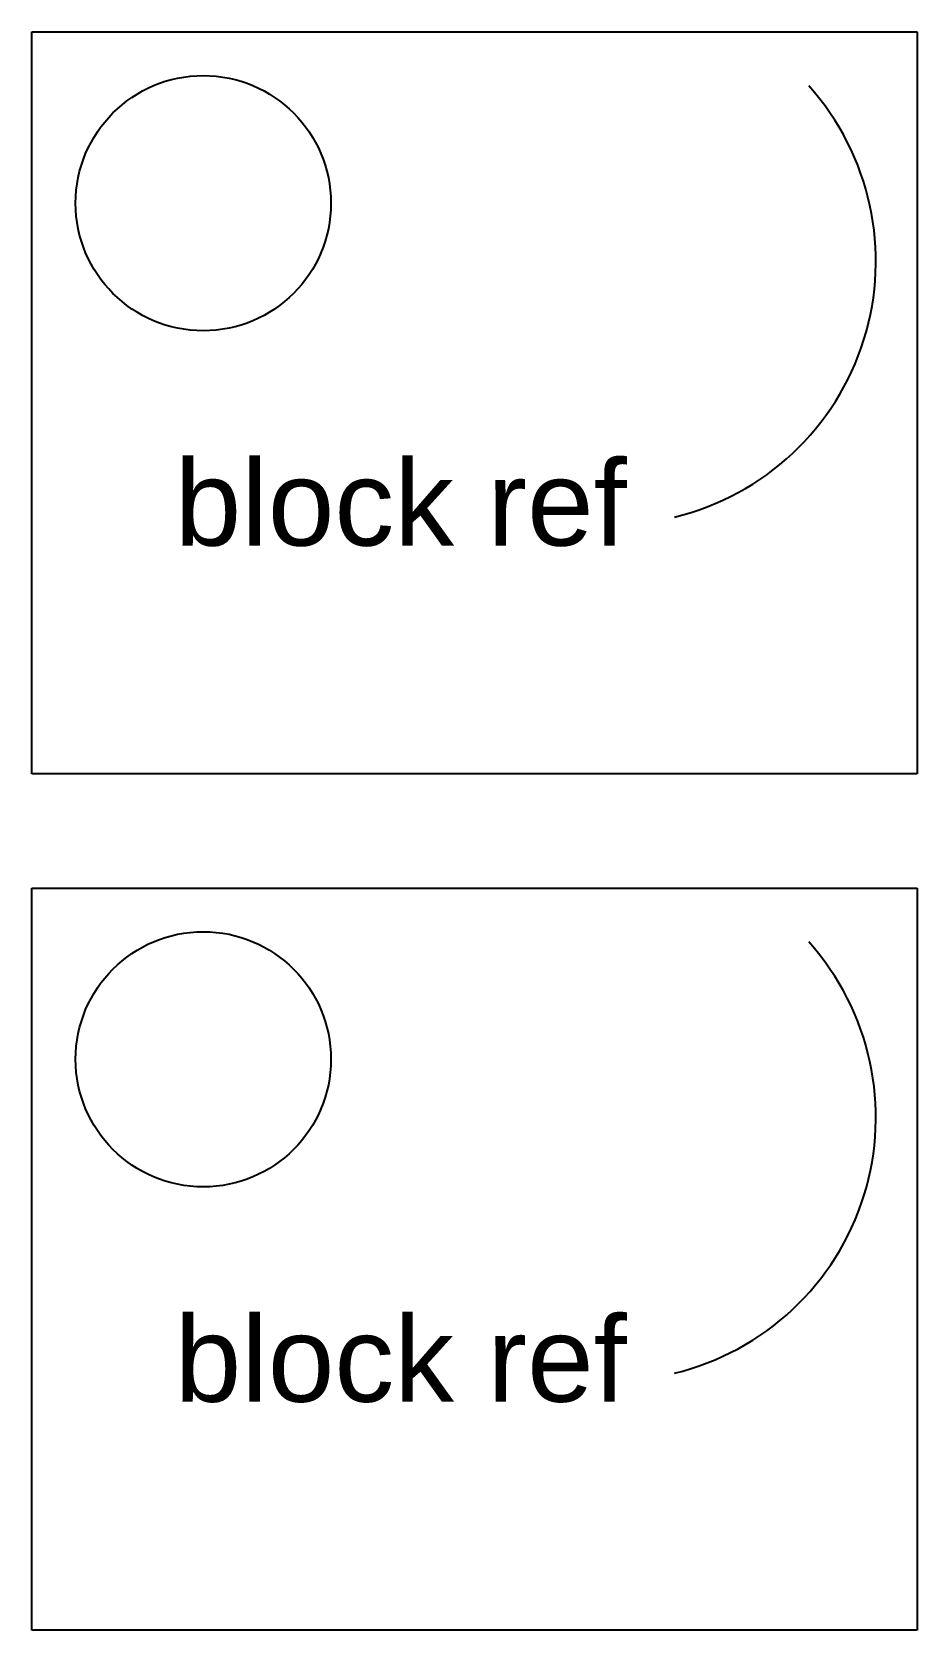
# Model space of a CAD drawing. Header units: millimetres. Extents: x 11.5 to 42.5, y 11 to 67.
import ezdxf

# ---------------------------------------------------------------- set-up
doc = ezdxf.new("R2010")
doc.units = ezdxf.units.MM
doc.layers.get('0').update_dxf_attribs({"lineweight": 25, "true_color": 0xffffff})
doc.styles.add('textstyle21', font='')
doc.styles.add('textstyle22', font='')
doc.styles.get('textstyle21').set_extended_font_data('Arial')
doc.styles.get('textstyle22').set_extended_font_data('Arial')

msp = doc.modelspace()

# ---------------------------------------------------------------- linework, layer by layer
for p, q in [((11.5, 67), (42.5, 67)), ((11.5, 41), (11.5, 67)), ((42.5, 67), (42.5, 41)), ((42.5, 41), (11.5, 41)), ((11.5, 37), (42.5, 37)), ((11.5, 11), (11.5, 37)), ((42.5, 37), (42.5, 11)), ((42.5, 11), (11.5, 11))]:
    msp.add_line(p, q)
for centre in [(17.5, 61), (17.5, 31)]:
    msp.add_circle(centre, 4.472)
for centre in [(31.841, 58.962), (31.841, 28.962)]:
    msp.add_arc(centre, 9.218, 283.5484, 41.8491)

# ---------------------------------------------------------------- texts
at = {"char_height": 3, "attachment_point": 1}
for insert, style in [((16.5, 52), 'textstyle22'), ((16.5, 22), 'textstyle21')]:
    msp.add_mtext('block ref', dxfattribs=dict(at, insert=insert, style=style))

doc.saveas('drawing.dxf')
